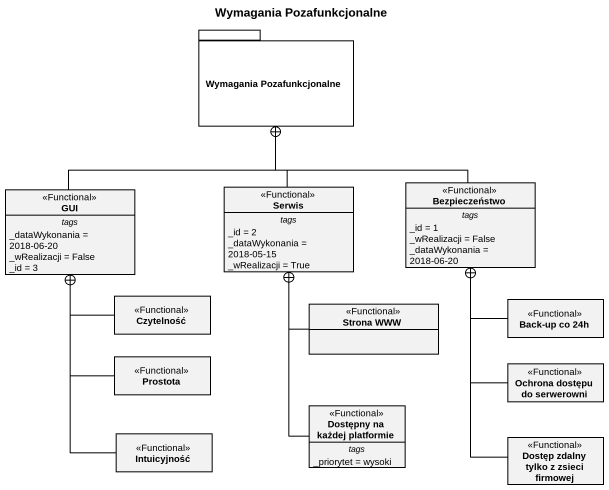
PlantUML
@startuml
title Wymagania Pozafunkcjonalne
hide circle
hide empty members
package "Wymagania Pozafunkcjonalne" as Wymagania_Pozafunkcjonalne {
}
class GUI <<Functional>> {
  -- tags --
  _dataWykonania = 2018-06-20
  _wRealizacji = False
  _id = 3
}
class Serwis <<Functional>> {
  -- tags --
  _id = 2
  _dataWykonania = 2018-05-15
  _wRealizacji = True
}
class Bezpieczeństwo <<Functional>> {
  -- tags --
  _id = 1
  _wRealizacji = False
  _dataWykonania = 2018-06-20
}
class Czytelność <<Functional>>
class "Strona WWW" as Strona_WWW <<Functional>>
class "Back-up co 24h" as Back_up_co_24h <<Functional>>
class Prostota <<Functional>>
class "Ochrona dostępu do serwerowni" as Ochrona_dostępu_do <<Functional>>
class Intuicyjność <<Functional>>
class "Dostępny na każdej platformie" as Dostępny_na_każdej <<Functional>> {
  -- tags --
  _priorytet = wysoki
}
class "Dostęp zdalny tylko z zsieci firmowej" as Dostęp_zdalny_tylko_z <<Functional>>
GUI -up-+ Wymagania_Pozafunkcjonalne
Serwis -up-+ Wymagania_Pozafunkcjonalne
Bezpieczeństwo -up-+ Wymagania_Pozafunkcjonalne
Czytelność -up-+ GUI
Strona_WWW -up-+ Serwis
Back_up_co_24h -up-+ Bezpieczeństwo
Prostota -up-+ GUI
Ochrona_dostępu_do -up-+ Bezpieczeństwo
Intuicyjność -up-+ GUI
Dostępny_na_każdej -up-+ Serwis
Dostęp_zdalny_tylko_z -up-+ Bezpieczeństwo
@enduml
